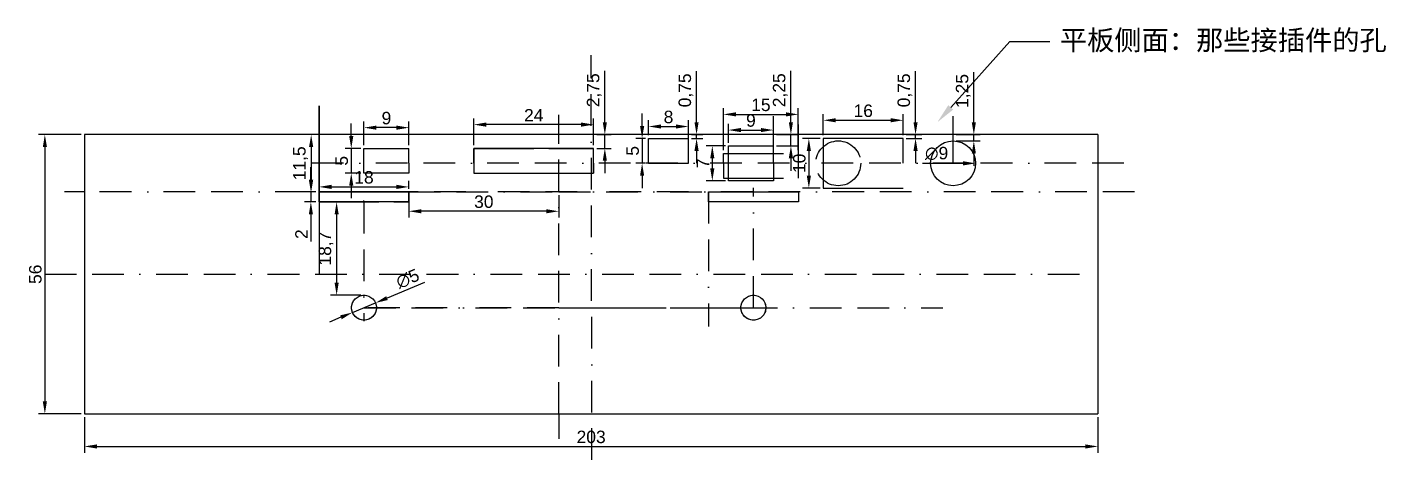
# Model space of a CAD drawing. Header units: millimetres. Extents: x -11 to 726, y 187 to 603.
# Drawn here: x 454 to 726.3, y 490.8 to 577.6 of the extents above; entities that cross this region are included whole.
import ezdxf
from ezdxf import colors
from ezdxf.entities.mleader import LeaderData, LeaderLine
from ezdxf.math import Vec2, Vec3

# ---------------------------------------------------------------- set-up
doc = ezdxf.new("R2010")
doc.units = ezdxf.units.MM
doc.linetypes.add('ACAD_ISO02W100', pattern=[15, 12, -3])
doc.linetypes.add('BORDER2', pattern=[22.225, 6.35, -3.175, 6.35, -3.175, 0, -3.175])
doc.layers.add('实线层', color=7, linetype='Continuous', lineweight=30)
doc.layers.add('注释层', color=245, linetype='Continuous', lineweight=30)
for name, color, linetype in [('标注层', 30, 'Continuous'), ('虚线层', 160, 'ACAD_ISO02W100'), ('辅助层', 240, 'BORDER2')]:
    doc.layers.add(name, color=color, linetype=linetype)
doc.styles.get("Standard").update_dxf_attribs({"font": 'arial.ttf'})
doc.dimstyles.new('ISO-25', dxfattribs={"dimtxt": 2.5, "dimasz": 2.5, "dimexe": 1.25, "dimexo": 0.625, "dimtad": 1, "dimtxsty": 'Standard', "dimcen": 2.5, "dimadec": 0, "dimazin": 0, "dimtfac": 1, "dimtmove": 0, "dimatfit": 3, "dimfxl": 1, "dimarcsym": 0})

# ---------------------------------------------------------------- blocks, each defined once
blk = doc.blocks.new('*D7')
at = {"layer": 'Defpoints', "color": 0, "transparency": 16777216}
for p in [(543.47, 558.01), (543.47, 553.25), (567.47, 553.25)]:
    blk.add_point(p, dxfattribs=at)
at = {"layer": '标注层', "color": 0, "lineweight": -2, "transparency": 16777216}
for p, q in [((543.47, 553.88), (543.47, 559.26)), ((567.47, 553.88), (567.47, 559.26)), ((564.97, 558.01), (545.97, 558.01))]:
    blk.add_line(p, q, dxfattribs=at)
at = {"layer": '标注层', "color": 0, "transparency": 16777216}
for points in [[(545.97, 558.43), (545.97, 557.59), (543.47, 558.01)], [(564.97, 558.43), (564.97, 557.59), (567.47, 558.01)]]:
    blk.add_solid(points, dxfattribs=at)
at = {"layer": '标注层', "color": 0, "transparency": 16777216, "insert": (555.47, 559.89), "char_height": 2.5, "attachment_point": 5}
blk.add_mtext('24', dxfattribs=at)
blk = doc.blocks.new('*D8')
at = {"layer": 'Defpoints', "color": 0, "transparency": 16777216}
for p in [(521.47, 557.4), (521.47, 553.25), (530.47, 553.25)]:
    blk.add_point(p, dxfattribs=at)
at = {"layer": '标注层', "color": 0, "lineweight": -2, "transparency": 16777216}
for p, q in [((521.47, 553.88), (521.47, 558.65)), ((530.47, 553.88), (530.47, 558.65)), ((527.97, 557.4), (523.97, 557.4))]:
    blk.add_line(p, q, dxfattribs=at)
at = {"layer": '标注层', "color": 0, "transparency": 16777216}
for points in [[(523.97, 557.82), (523.97, 556.98), (521.47, 557.4)], [(527.97, 557.82), (527.97, 556.98), (530.47, 557.4)]]:
    blk.add_solid(points, dxfattribs=at)
at = {"layer": '标注层', "color": 0, "transparency": 16777216, "insert": (525.97, 559.3), "char_height": 2.5, "attachment_point": 5}
blk.add_mtext('9', dxfattribs=at)
blk = doc.blocks.new('*D11')
at = {"layer": 'Defpoints', "color": 0, "transparency": 16777216}
for p in [(578.47, 555.25), (577.18, 550.25), (578.47, 550.25)]:
    blk.add_point(p, dxfattribs=at)
at = {"layer": '标注层', "color": 0, "lineweight": -2, "transparency": 16777216}
for p, q in [((577.18, 557.75), (577.18, 560.25)), ((577.85, 555.25), (575.93, 555.25)), ((577.18, 555.25), (577.18, 550.25)), ((577.85, 550.25), (575.93, 550.25)), ((577.18, 547.75), (577.18, 545.25))]:
    blk.add_line(p, q, dxfattribs=at)
at = {"layer": '标注层', "color": 0, "transparency": 16777216}
for points in [[(576.77, 557.75), (577.6, 557.75), (577.18, 555.25)], [(576.77, 547.75), (577.6, 547.75), (577.18, 550.25)]]:
    blk.add_solid(points, dxfattribs=at)
at = {"layer": '标注层', "color": 0, "transparency": 16777216, "insert": (575.29, 552.75), "char_height": 2.5, "attachment_point": 5, "rotation": 90}
blk.add_mtext('5', dxfattribs=at)
blk = doc.blocks.new('*D12')
at = {"layer": 'Defpoints', "color": 0, "transparency": 16777216}
for p in [(594.47, 553.75), (591.24, 546.75), (594.47, 546.75)]:
    blk.add_point(p, dxfattribs=at)
at = {"layer": '标注层', "color": 0, "lineweight": -2, "transparency": 16777216}
for p, q in [((593.85, 553.75), (589.99, 553.75)), ((591.24, 551.25), (591.24, 549.25)), ((593.85, 546.75), (589.99, 546.75))]:
    blk.add_line(p, q, dxfattribs=at)
at = {"layer": '标注层', "color": 0, "transparency": 16777216}
for points in [[(590.82, 551.25), (591.66, 551.25), (591.24, 553.75)], [(590.82, 549.25), (591.66, 549.25), (591.24, 546.75)]]:
    blk.add_solid(points, dxfattribs=at)
at = {"layer": '标注层', "color": 0, "transparency": 16777216, "insert": (589.37, 550.25), "char_height": 2.5, "attachment_point": 5, "rotation": 90}
blk.add_mtext('7', dxfattribs=at)
blk = doc.blocks.new('*D13')
at = {"layer": 'Defpoints', "color": 0, "transparency": 16777216}
for p in [(530.47, 544.5), (560.47, 544.5), (530.47, 540.64)]:
    blk.add_point(p, dxfattribs=at)
at = {"layer": '标注层', "color": 0, "lineweight": -2, "transparency": 16777216}
for p, q in [((530.47, 543.88), (530.47, 539.39)), ((560.47, 543.88), (560.47, 539.39)), ((557.97, 540.64), (532.97, 540.64))]:
    blk.add_line(p, q, dxfattribs=at)
at = {"layer": '标注层', "color": 0, "transparency": 16777216}
for points in [[(532.97, 541.05), (532.97, 540.22), (530.47, 540.64)], [(557.97, 541.05), (557.97, 540.22), (560.47, 540.64)]]:
    blk.add_solid(points, dxfattribs=at)
at = {"layer": '标注层', "color": 0, "transparency": 16777216, "insert": (545.47, 542.54), "char_height": 2.5, "attachment_point": 5}
blk.add_mtext('30', dxfattribs=at)
blk = doc.blocks.new('*D14')
at = {"layer": 'Defpoints', "color": 0, "transparency": 16777216}
for p in [(512.47, 556), (510.89, 544.5), (512.47, 544.5)]:
    blk.add_point(p, dxfattribs=at)
at = {"layer": '标注层', "color": 0, "lineweight": -2, "transparency": 16777216}
for p, q in [((511.85, 556), (509.64, 556)), ((510.89, 553.5), (510.89, 547)), ((511.85, 544.5), (509.64, 544.5))]:
    blk.add_line(p, q, dxfattribs=at)
at = {"layer": '标注层', "color": 0, "transparency": 16777216}
for points in [[(510.47, 553.5), (511.31, 553.5), (510.89, 556)], [(510.47, 547), (511.31, 547), (510.89, 544.5)]]:
    blk.add_solid(points, dxfattribs=at)
at = {"layer": '标注层', "color": 0, "transparency": 16777216, "insert": (508.76, 550.25), "char_height": 2.5, "attachment_point": 5, "rotation": 90}
blk.add_mtext('11,5', dxfattribs=at)
blk = doc.blocks.new('*D15')
at = {"layer": 'Defpoints', "color": 0, "transparency": 16777216}
for p in [(510.83, 542.5), (512.47, 544.5), (512.47, 542.5)]:
    blk.add_point(p, dxfattribs=at)
at = {"layer": '标注层', "color": 0, "lineweight": -2, "transparency": 16777216}
for p, q in [((510.83, 547), (510.83, 549.5)), ((511.85, 544.5), (509.58, 544.5)), ((511.85, 542.5), (509.58, 542.5)), ((510.83, 544.5), (510.83, 542.5)), ((510.83, 540), (510.83, 534.59))]:
    blk.add_line(p, q, dxfattribs=at)
at = {"layer": '标注层', "color": 0, "transparency": 16777216}
for points in [[(510.42, 547), (511.25, 547), (510.83, 544.5)], [(510.42, 540), (511.25, 540), (510.83, 542.5)]]:
    blk.add_solid(points, dxfattribs=at)
at = {"layer": '标注层', "color": 0, "transparency": 16777216, "insert": (508.95, 536.05), "char_height": 2.5, "attachment_point": 5, "rotation": 90}
blk.add_mtext('2', dxfattribs=at)
blk = doc.blocks.new('*D16')
at = {"layer": 'Defpoints', "color": 0, "transparency": 16777216}
for p in [(530.47, 545.52), (512.47, 544.5), (530.47, 544.5)]:
    blk.add_point(p, dxfattribs=at)
at = {"layer": '标注层', "color": 0, "lineweight": -2, "transparency": 16777216}
for p, q in [((512.47, 545.12), (512.47, 546.77)), ((514.97, 545.52), (527.97, 545.52)), ((530.47, 545.12), (530.47, 546.77))]:
    blk.add_line(p, q, dxfattribs=at)
at = {"layer": '标注层', "color": 0, "transparency": 16777216}
for points in [[(514.97, 545.94), (514.97, 545.11), (512.47, 545.52)], [(527.97, 545.94), (527.97, 545.11), (530.47, 545.52)]]:
    blk.add_solid(points, dxfattribs=at)
at = {"layer": '标注层', "color": 0, "transparency": 16777216, "insert": (521.47, 547.43), "char_height": 2.5, "attachment_point": 5}
blk.add_mtext('18', dxfattribs=at)
blk = doc.blocks.new('*D17')
at = {"layer": 'Defpoints', "color": 0, "transparency": 16777216}
for p in [(519.17, 520.34), (523.78, 522.26)]:
    blk.add_point(p, dxfattribs=at)
at = {"layer": '标注层', "color": 0, "lineweight": -2, "transparency": 16777216}
for p, q in [((533.58, 526.37), (526.09, 523.23)), ((519.17, 520.34), (523.78, 522.26)), ((516.86, 519.37), (514.55, 518.41))]:
    blk.add_line(p, q, dxfattribs=at)
at = {"layer": '标注层', "color": 0, "transparency": 16777216}
for points in [[(525.93, 523.61), (526.25, 522.84), (523.78, 522.26)], [(516.7, 519.76), (517.02, 518.99), (519.17, 520.34)]]:
    blk.add_solid(points, dxfattribs=at)
at = {"layer": '标注层', "color": 0, "transparency": 16777216, "insert": (530.23, 527.1), "char_height": 2.5, "attachment_point": 5, "rotation": 22.6966}
blk.add_mtext('∅5', dxfattribs=at)
blk = doc.blocks.new('*D18')
at = {"layer": 'Defpoints', "color": 0, "transparency": 16777216}
for p in [(521.47, 542.5), (515.99, 523.8), (521.47, 523.8)]:
    blk.add_point(p, dxfattribs=at)
at = {"layer": '标注层', "color": 0, "lineweight": -2, "transparency": 16777216}
for p, q in [((520.85, 542.5), (514.74, 542.5)), ((515.99, 540), (515.99, 526.3)), ((520.85, 523.8), (514.74, 523.8))]:
    blk.add_line(p, q, dxfattribs=at)
at = {"layer": '标注层', "color": 0, "transparency": 16777216}
for points in [[(515.58, 540), (516.41, 540), (515.99, 542.5)], [(515.58, 526.3), (516.41, 526.3), (515.99, 523.8)]]:
    blk.add_solid(points, dxfattribs=at)
at = {"layer": '标注层', "color": 0, "transparency": 16777216, "insert": (513.87, 533.15), "char_height": 2.5, "attachment_point": 5, "rotation": 90}
blk.add_mtext('18,7', dxfattribs=at)
blk = doc.blocks.new('*D20')
at = {"layer": 'Defpoints', "color": 0, "transparency": 16777216}
for p in [(465.47, 556), (457.55, 500), (465.47, 500)]:
    blk.add_point(p, dxfattribs=at)
at = {"layer": '标注层', "color": 0, "lineweight": -2, "transparency": 16777216}
for p, q in [((464.85, 556), (456.3, 556)), ((457.55, 553.5), (457.55, 502.5)), ((464.85, 500), (456.3, 500))]:
    blk.add_line(p, q, dxfattribs=at)
at = {"layer": '标注层', "color": 0, "transparency": 16777216}
for points in [[(457.14, 553.5), (457.97, 553.5), (457.55, 556)], [(457.14, 502.5), (457.97, 502.5), (457.55, 500)]]:
    blk.add_solid(points, dxfattribs=at)
at = {"layer": '标注层', "color": 0, "transparency": 16777216, "insert": (455.65, 528), "char_height": 2.5, "attachment_point": 5, "rotation": 90}
blk.add_mtext('56', dxfattribs=at)
blk = doc.blocks.new('*D21')
at = {"layer": 'Defpoints', "color": 0, "transparency": 16777216}
for p in [(521.47, 553.25), (518.92, 548.25), (521.47, 548.25)]:
    blk.add_point(p, dxfattribs=at)
at = {"layer": '标注层', "color": 0, "lineweight": -2, "transparency": 16777216}
for p, q in [((518.92, 555.75), (518.92, 558.25)), ((520.85, 553.25), (517.67, 553.25)), ((518.92, 553.25), (518.92, 548.25)), ((520.85, 548.25), (517.67, 548.25)), ((518.92, 545.75), (518.92, 543.25))]:
    blk.add_line(p, q, dxfattribs=at)
at = {"layer": '标注层', "color": 0, "transparency": 16777216}
for points in [[(518.5, 555.75), (519.34, 555.75), (518.92, 553.25)], [(518.5, 545.75), (519.34, 545.75), (518.92, 548.25)]]:
    blk.add_solid(points, dxfattribs=at)
at = {"layer": '标注层', "color": 0, "transparency": 16777216, "insert": (517.02, 550.75), "char_height": 2.5, "attachment_point": 5, "rotation": 90}
blk.add_mtext('5', dxfattribs=at)
blk = doc.blocks.new('*D22')
at = {"layer": 'Defpoints', "color": 0, "transparency": 16777216}
for p in [(613.47, 555.25), (610.58, 545.25), (613.47, 545.25)]:
    blk.add_point(p, dxfattribs=at)
at = {"layer": '标注层', "color": 0, "lineweight": -2, "transparency": 16777216}
for p, q in [((612.85, 555.25), (609.33, 555.25)), ((610.58, 552.75), (610.58, 547.75)), ((612.85, 545.25), (609.33, 545.25))]:
    blk.add_line(p, q, dxfattribs=at)
at = {"layer": '标注层', "color": 0, "transparency": 16777216}
for points in [[(610.16, 552.75), (610.99, 552.75), (610.58, 555.25)], [(610.16, 547.75), (610.99, 547.75), (610.58, 545.25)]]:
    blk.add_solid(points, dxfattribs=at)
at = {"layer": '标注层', "color": 0, "transparency": 16777216, "insert": (608.67, 550.25), "char_height": 2.5, "attachment_point": 5, "rotation": 90}
blk.add_mtext('10', dxfattribs=at)
blk = doc.blocks.new('*D23')
at = {"layer": 'Defpoints', "color": 0, "transparency": 16777216}
for p in [(634.97, 550.25), (643.97, 550.25)]:
    blk.add_point(p, dxfattribs=at)
at = {"layer": '标注层', "color": 0, "lineweight": -2, "transparency": 16777216}
blk.add_line((633.36, 550.25), (641.47, 550.25), dxfattribs=at)
at = {"layer": '标注层', "color": 0, "transparency": 16777216}
blk.add_solid([(641.47, 550.67), (641.47, 549.83), (643.97, 550.25)], dxfattribs=at)
at = {"layer": '标注层', "color": 0, "transparency": 16777216, "insert": (636.17, 552.22), "char_height": 2.5, "attachment_point": 5}
blk.add_mtext('∅9', dxfattribs=at)
blk = doc.blocks.new('*D24')
at = {"layer": 'Defpoints', "color": 0, "transparency": 16777216}
for p in [(567.47, 556), (569.71, 556), (567.47, 553.25)]:
    blk.add_point(p, dxfattribs=at)
at = {"layer": '标注层', "color": 0, "lineweight": -2, "transparency": 16777216}
for p, q in [((569.71, 558.5), (569.71, 568.81)), ((568.1, 556), (570.96, 556)), ((569.71, 553.25), (569.71, 556)), ((568.1, 553.25), (570.96, 553.25)), ((569.71, 550.75), (569.71, 548.25))]:
    blk.add_line(p, q, dxfattribs=at)
at = {"layer": '标注层', "color": 0, "transparency": 16777216}
for points in [[(569.3, 558.5), (570.13, 558.5), (569.71, 556)], [(569.3, 550.75), (570.13, 550.75), (569.71, 553.25)]]:
    blk.add_solid(points, dxfattribs=at)
at = {"layer": '标注层', "color": 0, "transparency": 16777216, "insert": (567.59, 564.9), "char_height": 2.5, "attachment_point": 5, "rotation": 90}
blk.add_mtext('2,75', dxfattribs=at)
blk = doc.blocks.new('*D25')
at = {"layer": 'Defpoints', "color": 0, "transparency": 16777216}
for p in [(586.47, 556), (588.09, 556), (586.47, 555.25)]:
    blk.add_point(p, dxfattribs=at)
at = {"layer": '标注层', "color": 0, "lineweight": -2, "transparency": 16777216}
for p, q in [((588.09, 558.5), (588.09, 568.76)), ((587.1, 556), (589.34, 556)), ((588.09, 555.25), (588.09, 556)), ((587.1, 555.25), (589.34, 555.25)), ((588.09, 552.75), (588.09, 550.25))]:
    blk.add_line(p, q, dxfattribs=at)
at = {"layer": '标注层', "color": 0, "transparency": 16777216}
for points in [[(587.67, 558.5), (588.5, 558.5), (588.09, 556)], [(587.67, 552.75), (588.5, 552.75), (588.09, 555.25)]]:
    blk.add_solid(points, dxfattribs=at)
at = {"layer": '标注层', "color": 0, "transparency": 16777216, "insert": (585.96, 564.88), "char_height": 2.5, "attachment_point": 5, "rotation": 90}
blk.add_mtext('0,75', dxfattribs=at)
blk = doc.blocks.new('*D26')
at = {"layer": 'Defpoints', "color": 0, "transparency": 16777216}
for p in [(586.47, 557.63), (578.47, 555.25), (586.47, 555.25)]:
    blk.add_point(p, dxfattribs=at)
at = {"layer": '标注层', "color": 0, "lineweight": -2, "transparency": 16777216}
for p, q in [((578.47, 555.88), (578.47, 558.88)), ((586.47, 555.88), (586.47, 558.88)), ((580.97, 557.63), (583.97, 557.63))]:
    blk.add_line(p, q, dxfattribs=at)
at = {"layer": '标注层', "color": 0, "transparency": 16777216}
for points in [[(580.97, 558.05), (580.97, 557.22), (578.47, 557.63)], [(583.97, 558.05), (583.97, 557.22), (586.47, 557.63)]]:
    blk.add_solid(points, dxfattribs=at)
at = {"layer": '标注层', "color": 0, "transparency": 16777216, "insert": (582.47, 559.53), "char_height": 2.5, "attachment_point": 5}
blk.add_mtext('8', dxfattribs=at)
blk = doc.blocks.new('*D27')
at = {"layer": 'Defpoints', "color": 0, "transparency": 16777216}
for p in [(603.47, 556.92), (594.47, 553.75), (603.47, 553.75)]:
    blk.add_point(p, dxfattribs=at)
at = {"layer": '标注层', "color": 0, "lineweight": -2, "transparency": 16777216}
for p, q in [((594.47, 554.38), (594.47, 558.17)), ((596.97, 556.92), (600.97, 556.92)), ((603.47, 554.38), (603.47, 558.17))]:
    blk.add_line(p, q, dxfattribs=at)
at = {"layer": '标注层', "color": 0, "transparency": 16777216}
for points in [[(596.97, 557.34), (596.97, 556.5), (594.47, 556.92)], [(600.97, 557.34), (600.97, 556.5), (603.47, 556.92)]]:
    blk.add_solid(points, dxfattribs=at)
at = {"layer": '标注层', "color": 0, "transparency": 16777216, "insert": (598.97, 558.82), "char_height": 2.5, "attachment_point": 5}
blk.add_mtext('9', dxfattribs=at)
blk = doc.blocks.new('*D28')
at = {"layer": 'Defpoints', "color": 0, "transparency": 16777216}
for p in [(608.47, 560.06), (593.47, 552.25), (608.47, 552.25)]:
    blk.add_point(p, dxfattribs=at)
at = {"layer": '标注层', "color": 0, "lineweight": -2, "transparency": 16777216}
for p, q in [((593.47, 552.88), (593.47, 561.31)), ((608.47, 552.88), (608.47, 561.31)), ((595.97, 560.06), (605.97, 560.06))]:
    blk.add_line(p, q, dxfattribs=at)
at = {"layer": '标注层', "color": 0, "transparency": 16777216}
for points in [[(595.97, 560.48), (595.97, 559.65), (593.47, 560.06)], [(605.97, 560.48), (605.97, 559.65), (608.47, 560.06)]]:
    blk.add_solid(points, dxfattribs=at)
at = {"layer": '标注层', "color": 0, "transparency": 16777216, "insert": (600.97, 561.96), "char_height": 2.5, "attachment_point": 5}
blk.add_mtext('15', dxfattribs=at)
blk = doc.blocks.new('*D29')
at = {"layer": 'Defpoints', "color": 0, "transparency": 16777216}
for p in [(603.47, 556), (606.98, 556), (603.47, 553.75)]:
    blk.add_point(p, dxfattribs=at)
at = {"layer": '标注层', "color": 0, "lineweight": -2, "transparency": 16777216}
for p, q in [((606.98, 558.5), (606.98, 568.81)), ((604.1, 556), (608.23, 556)), ((606.98, 553.75), (606.98, 556)), ((604.1, 553.75), (608.23, 553.75)), ((606.98, 551.25), (606.98, 548.75))]:
    blk.add_line(p, q, dxfattribs=at)
at = {"layer": '标注层', "color": 0, "transparency": 16777216}
for points in [[(606.56, 558.5), (607.4, 558.5), (606.98, 556)], [(606.56, 551.25), (607.4, 551.25), (606.98, 553.75)]]:
    blk.add_solid(points, dxfattribs=at)
at = {"layer": '标注层', "color": 0, "transparency": 16777216, "insert": (604.85, 564.9), "char_height": 2.5, "attachment_point": 5, "rotation": 90}
blk.add_mtext('2,25', dxfattribs=at)
blk = doc.blocks.new('*D30')
at = {"layer": 'Defpoints', "color": 0, "transparency": 16777216}
for p in [(629.47, 558.88), (613.47, 555.25), (629.47, 555.25)]:
    blk.add_point(p, dxfattribs=at)
at = {"layer": '标注层', "color": 0, "lineweight": -2, "transparency": 16777216}
for p, q in [((613.47, 555.88), (613.47, 560.13)), ((615.97, 558.88), (626.97, 558.88)), ((629.47, 555.88), (629.47, 560.13))]:
    blk.add_line(p, q, dxfattribs=at)
at = {"layer": '标注层', "color": 0, "transparency": 16777216}
for points in [[(615.97, 559.3), (615.97, 558.47), (613.47, 558.88)], [(626.97, 559.3), (626.97, 558.47), (629.47, 558.88)]]:
    blk.add_solid(points, dxfattribs=at)
at = {"layer": '标注层', "color": 0, "transparency": 16777216, "insert": (621.47, 560.78), "char_height": 2.5, "attachment_point": 5}
blk.add_mtext('16', dxfattribs=at)
blk = doc.blocks.new('*D31')
at = {"layer": 'Defpoints', "color": 0, "transparency": 16777216}
for p in [(629.47, 556), (631.95, 556), (629.47, 555.25)]:
    blk.add_point(p, dxfattribs=at)
at = {"layer": '标注层', "color": 0, "lineweight": -2, "transparency": 16777216}
for p, q in [((631.95, 558.5), (631.95, 568.76)), ((630.1, 556), (633.2, 556)), ((631.95, 555.25), (631.95, 556)), ((630.1, 555.25), (633.2, 555.25)), ((631.95, 552.75), (631.95, 550.25))]:
    blk.add_line(p, q, dxfattribs=at)
at = {"layer": '标注层', "color": 0, "transparency": 16777216}
for points in [[(631.53, 558.5), (632.37, 558.5), (631.95, 556)], [(631.53, 552.75), (632.37, 552.75), (631.95, 555.25)]]:
    blk.add_solid(points, dxfattribs=at)
at = {"layer": '标注层', "color": 0, "transparency": 16777216, "insert": (629.82, 564.88), "char_height": 2.5, "attachment_point": 5, "rotation": 90}
blk.add_mtext('0,75', dxfattribs=at)
blk = doc.blocks.new('*D32')
at = {"layer": 'Defpoints', "color": 0, "transparency": 16777216}
for p in [(639.47, 556), (643.62, 556), (639.47, 554.75)]:
    blk.add_point(p, dxfattribs=at)
at = {"layer": '标注层', "color": 0, "lineweight": -2, "transparency": 16777216}
for p, q in [((643.62, 558.5), (643.62, 568.53)), ((640.1, 556), (644.87, 556)), ((643.62, 554.75), (643.62, 556)), ((640.1, 554.75), (644.87, 554.75)), ((643.62, 552.25), (643.62, 549.75))]:
    blk.add_line(p, q, dxfattribs=at)
at = {"layer": '标注层', "color": 0, "transparency": 16777216}
for points in [[(643.21, 558.5), (644.04, 558.5), (643.62, 556)], [(643.21, 552.25), (644.04, 552.25), (643.62, 554.75)]]:
    blk.add_solid(points, dxfattribs=at)
at = {"layer": '标注层', "color": 0, "transparency": 16777216, "insert": (641.5, 564.76), "char_height": 2.5, "attachment_point": 5, "rotation": 90}
blk.add_mtext('1,25', dxfattribs=at)
blk = doc.blocks.new('*D39')
at = {"layer": 'Defpoints', "color": 0, "transparency": 16777216}
for p in [(465.47, 500), (668.47, 500), (668.47, 493.48)]:
    blk.add_point(p, dxfattribs=at)
at = {"layer": '标注层', "color": 0, "lineweight": -2, "transparency": 16777216}
for p, q in [((465.47, 499.38), (465.47, 492.23)), ((668.47, 499.38), (668.47, 492.23)), ((467.97, 493.48), (665.97, 493.48))]:
    blk.add_line(p, q, dxfattribs=at)
at = {"layer": '标注层', "color": 0, "transparency": 16777216}
for points in [[(467.97, 493.89), (467.97, 493.06), (465.47, 493.48)], [(665.97, 493.89), (665.97, 493.06), (668.47, 493.48)]]:
    blk.add_solid(points, dxfattribs=at)
at = {"layer": '标注层', "color": 0, "transparency": 16777216, "insert": (566.97, 495.38), "char_height": 2.5, "attachment_point": 5}
blk.add_mtext('203', dxfattribs=at)

msp = doc.modelspace()

# ---------------------------------------------------------------- linework, layer by layer
at = {"layer": '实线层'}
for p, q in [((668.473, 556), (465.473, 556)), ((465.473, 556), (465.473, 500)), ((668.473, 556), (668.473, 500)), ((521.473, 550.25), (521.473, 553.25)), ((521.473, 553.25), (530.473, 553.25)), ((530.473, 550.25), (530.473, 553.25)), ((543.473, 550.25), (543.473, 553.25)), ((567.473, 553.25), (543.473, 553.25)), ((543.473, 553.25), (543.473, 548.25)), ((567.473, 548.25), (567.473, 553.25)), ((578.473, 550.25), (578.473, 555.25)), ((578.473, 555.25), (586.473, 555.25)), ((586.473, 550.25), (586.473, 555.25)), ((594.473, 550.25), (594.473, 553.75)), ((594.473, 553.75), (603.473, 553.75)), ((603.473, 550.25), (603.473, 553.75)), ((629.473, 555.25), (613.473, 555.25)), ((613.473, 555.25), (613.473, 545.25)), ((629.473, 550.25), (629.473, 555.25)), ((521.473, 548.25), (521.473, 550.25)), ((530.473, 550.25), (530.473, 548.25)), ((543.473, 550.25), (543.473, 548.25)), ((578.473, 550.25), (586.473, 550.25)), ((594.473, 546.75), (594.473, 550.25)), ((603.473, 550.25), (603.473, 546.75)), ((530.473, 548.25), (521.473, 548.25)), ((543.473, 548.25), (567.473, 548.25)), ((603.473, 546.75), (594.473, 546.75)), ((613.473, 545.25), (629.473, 545.25)), ((512.473, 542.5), (512.473, 544.5)), ((512.473, 544.5), (530.473, 544.5)), ((530.473, 542.5), (512.473, 542.5)), ((530.473, 542.5), (521.473, 542.5)), ((530.473, 544.5), (530.473, 542.5)), ((590.473, 544.5), (608.473, 544.5)), ((590.473, 542.5), (590.473, 544.5)), ((608.473, 542.5), (590.473, 542.5)), ((608.473, 544.5), (608.473, 542.5)), ((465.473, 500), (668.473, 500))]:
    msp.add_line(p, q, dxfattribs=at)
for centre, radius in [((639.473, 550.25), 4.5), ((521.473, 521.3), 2.5), ((599.473, 521.3), 2.5)]:
    msp.add_circle(centre, radius, dxfattribs=at)
at = {"layer": '标注层'}
for p, q in [((512.473, 544.5), (512.473, 561.808)), ((512.473, 561.808), (512.473, 528)), ((603.473, 550.25), (603.473, 559.714)), ((639.473, 550.25), (639.473, 559.726)), ((586.473, 555.25), (586.473, 558.205)), ((608.473, 550.25), (608.473, 558.055)), ((639.473, 554.75), (639.473, 556))]:
    msp.add_line(p, q, dxfattribs=at)
at = {"layer": '虚线层'}
for p, q in [((543.473, 550.25), (543.473, 553.25)), ((543.473, 553.25), (567.473, 553.25)), ((567.473, 550.25), (567.473, 553.25)), ((543.473, 550.25), (543.473, 548.25)), ((567.473, 550.25), (567.473, 548.25)), ((593.473, 550.25), (593.473, 552.25)), ((593.473, 552.25), (608.473, 552.25)), ((593.473, 550.25), (593.473, 547.25)), ((608.473, 550.25), (608.473, 552.25)), ((608.473, 547.25), (608.473, 550.25)), ((543.473, 548.25), (567.473, 548.25)), ((593.473, 547.25), (608.473, 547.25)), ((530.473, 544.5), (512.473, 544.5)), ((512.473, 544.5), (512.473, 544.5)), ((512.473, 544.5), (512.473, 542.5)), ((512.473, 542.5), (512.473, 542.5)), ((512.473, 542.5), (530.473, 542.5)), ((530.473, 542.5), (530.473, 544.5)), ((530.473, 542.5), (530.473, 542.5)), ((590.473, 544.5), (608.473, 544.5)), ((590.473, 542.5), (590.473, 544.5)), ((608.473, 542.5), (590.473, 542.5)), ((608.473, 544.5), (608.473, 542.5))]:
    msp.add_line(p, q, dxfattribs=at)
for centre, radius in [((616.473, 550.25), 4.5), ((521.473, 521.3), 2.5), ((599.473, 521.3), 2.5)]:
    msp.add_circle(centre, radius, dxfattribs=at)
at = {"layer": '辅助层'}
for p, q in [((567.132, 490.794), (566.973, 571.905)), ((560.473, 500), (560.473, 560)), ((673.659, 550.25), (510.368, 550.25)), ((599.473, 521.3), (599.473, 545.318)), ((675.8, 544.5), (461.507, 544.5)), ((512.473, 542.5), (512.473, 544.5)), ((512.473, 544.5), (530.473, 544.5)), ((530.473, 542.5), (512.473, 542.5)), ((521.473, 542.5), (521.473, 542.8)), ((530.473, 542.5), (521.473, 542.5)), ((521.473, 542.5), (521.473, 518.597)), ((530.473, 544.5), (530.473, 542.5)), ((530.473, 544.5), (560.473, 544.5)), ((560.473, 544.5), (590.473, 544.5)), ((590.473, 544.5), (590.473, 517.504)), ((457.526, 528), (665.981, 528)), ((521.473, 521.3), (637.405, 521.3)), ((560.473, 521.3), (521.473, 521.3)), ((560.473, 521.3), (599.473, 521.3)), ((465.473, 500), (566.973, 500)), ((560.473, 500), (560.473, 495))]:
    msp.add_line(p, q, dxfattribs=at)

# ---------------------------------------------------------------- dimensions: what is measured, and where the dimension line sits
at = {"layer": '标注层'}
for base, p1, p2, picture, middle in [((569.714, 556), (567.473, 553.25), (567.473, 556), '*D24', (567.586, 564.903)), ((588.086, 556), (586.473, 555.25), (586.473, 556), '*D25', (585.958, 564.881)), ((606.98, 556), (603.473, 553.75), (603.473, 556), '*D29', (604.853, 564.903)), ((631.951, 556), (629.473, 555.25), (629.473, 556), '*D31', (629.823, 564.881)), ((643.624, 556), (639.473, 554.75), (639.473, 556), '*D32', (641.496, 564.764)), ((577.183, 550.25), (578.473, 555.25), (578.473, 550.25), '*D11', (575.286, 552.75)), ((457.555, 500), (465.473, 556), (465.473, 500), '*D20', (455.653, 528)), ((510.891, 544.5), (512.473, 556), (512.473, 544.5), '*D14', (508.764, 550.25)), ((518.921, 548.25), (521.473, 553.25), (521.473, 548.25), '*D21', (517.024, 550.75)), ((591.24, 546.75), (594.473, 553.75), (594.473, 546.75), '*D12', (589.365, 550.25)), ((610.576, 545.25), (613.473, 555.25), (613.473, 545.25), '*D22', (608.674, 550.25)), ((510.834, 542.5), (512.473, 544.5), (512.473, 542.5), '*D15', (508.954, 536.047)), ((515.994, 523.8), (521.473, 542.5), (521.473, 523.8), '*D18', (513.866, 533.15))]:
    dim = msp.add_linear_dim(base=base, p1=p1, p2=p2, angle=90, dimstyle='ISO-25', dxfattribs=at)
    dim.commit()
    dim.dimension.update_dxf_attribs({"geometry": picture, "text_midpoint": middle})
for base, p1, p2, picture, middle in [((543.473, 558.009), (567.473, 553.25), (543.473, 553.25), '*D7', (555.473, 559.889)), ((586.473, 557.632), (578.473, 555.25), (586.473, 555.25), '*D26', (582.473, 559.533)), ((608.473, 560.062), (593.473, 552.25), (608.473, 552.25), '*D28', (600.973, 561.964)), ((629.473, 558.883), (613.473, 555.25), (629.473, 555.25), '*D30', (621.473, 560.785)), ((521.473, 557.399), (530.473, 553.25), (521.473, 553.25), '*D8', (525.973, 559.3)), ((603.473, 556.92), (594.473, 553.75), (603.473, 553.75), '*D27', (598.973, 558.822)), ((530.473, 545.525), (512.473, 544.5), (530.473, 544.5), '*D16', (521.473, 547.426)), ((530.473, 540.636), (560.473, 544.5), (530.473, 544.5), '*D13', (545.473, 542.538)), ((668.473, 493.476), (465.473, 500), (668.473, 500), '*D39', (566.973, 495.378))]:
    dim = msp.add_linear_dim(base=base, p1=p1, p2=p2, dimstyle='ISO-25', dxfattribs=at)
    dim.commit()
    dim.dimension.update_dxf_attribs({"geometry": picture, "text_midpoint": middle})
dim = msp.add_diameter_dim_2p(p1=(634.973, 550.25), p2=(643.973, 550.25), dimstyle='ISO-25', dxfattribs=at)
dim.commit()
dim.dimension.update_dxf_attribs({"geometry": '*D23', "text_midpoint": (636.166, 550.25), "dimtype": 163})
dim = msp.add_diameter_dim_2p(p1=(519.167, 520.335), p2=(523.78, 522.265), dimstyle='ISO-25', dxfattribs=at)
dim.commit()
dim.dimension.update_dxf_attribs({"geometry": '*D17', "text_midpoint": (530.228, 527.098)})

# ---------------------------------------------------------------- leaders
at = {"layer": '注释层'}
ml = msp.add_multileader_mtext('Standard', dxfattribs=at)
ml.set_content('{\\fSimSun|b0|i0|c134|p2;平板侧面：那些接插件的孔}', color=256)
ml.set_leader_properties()
ml.build(insert=Vec2(0, 0))
ctx = ml.context
ctx.base_point, ctx.plane_origin = Vec3(658.855, 574.645), Vec3(636.325, 570.611)
notes = []
notes.append((ctx, [(0, (1, 1, 0), (650.855, 574.645), (1, 0), 8, [(0, [(636.325, 558.5)], 0, [])])]))
ctx.mtext.insert, ctx.mtext.flow_direction = Vec3(660.855, 576.947), 5
for ctx, leaders in notes:
    for number, flags, end, landing, length, lines in leaders:
        leader = LeaderData()
        leader.index, (leader.has_last_leader_line, leader.has_dogleg_vector, leader.attachment_direction) = number, flags
        leader.last_leader_point, leader.dogleg_vector, leader.dogleg_length = Vec3(end), Vec3(landing), length
        for number, points, colour, breaks in lines:
            line = LeaderLine()
            line.index, line.vertices, line.color, line.breaks = number, Vec3.list(points), colors.encode_raw_color(colour), breaks
            leader.lines.append(line)
        ctx.leaders.append(leader)

doc.saveas('drawing.dxf')
